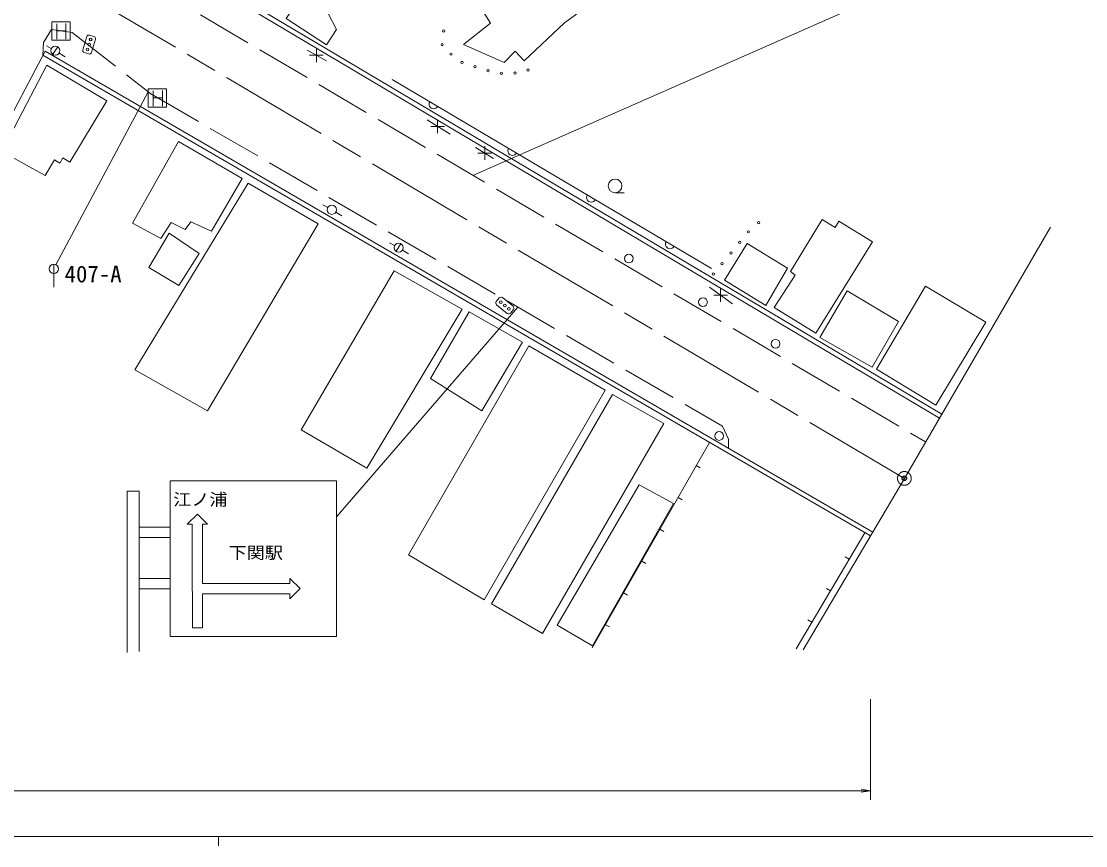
# Model space of a CAD drawing. Units: millimetres, scale not verified. Extents: x 40000 to 680000, y 20000 to 380000.
# Drawn here: x 246448 to 362709, y 204000 to 294037 of the extents above; entities that cross this region are included whole.
import ezdxf
from ezdxf.enums import TextEntityAlignment as Align

# ---------------------------------------------------------------- set-up
doc = ezdxf.new("R2010")
doc.units = ezdxf.units.MM
doc.header["$LTSCALE"] = 1000
doc.header["$PDMODE"] = 32
doc.header["$PDSIZE"] = 500
doc.linetypes.add('CHAIN', pattern=[18.5, 12, -1.5, 3.5, -1.5])
doc.linetypes.add('DASHED', pattern=[7.5, 6, -1.5])
for name, color, linetype, lineweight in [('M-BMK', 2, 'CHAIN', 13), ('M-BMK-OTRS', 5, 'Continuous', 13), ('M-STR-HTXT', 7, 'Continuous', 13), ('M-STR-STRC', 7, 'Continuous', 13), ('M-TTL-BAND', 7, 'Continuous', 13), ('M-WORK', 1, 'Continuous', 13)]:
    doc.layers.add(name, color=color, linetype=linetype, lineweight=lineweight)
doc.layers.add('M-OTRS', color=6, linetype='Continuous')
doc.styles.add('ＭＳ ゴシック', font='')
doc.styles.get('ＭＳ ゴシック').set_extended_font_data('MS Gothic')

# ---------------------------------------------------------------- blocks, each defined once
blk = doc.blocks.new('plus')
at = {"color": 0, "linetype": 'Continuous', "lineweight": -2}
for p, q in [((-1.25, 0), (1.25, 0)), ((0, -1.25), (0, 1.25))]:
    blk.add_line(p, q, dxfattribs=at)
blk = doc.blocks.new('open_arrow')
at = {"color": 0, "linetype": 'Continuous', "lineweight": -2}
blk.add_lwpolyline([(7.5, 1.25), (0, 0), (7.5, -1.25)], dxfattribs=at)

msp = doc.modelspace()

# ---------------------------------------------------------------- linework, layer by layer
at = {"layer": 'M-BMK'}
msp.add_line((342902, 244119), (241539, 304044), dxfattribs=at)
msp.add_circle((342902, 244119), 750, dxfattribs=at)
at = {"layer": 'M-BMK-OTRS'}
for q in [(358877, 271557), (331858, 225381)]:
    msp.add_line((342902, 244119), q, dxfattribs=at)
at = {"layer": 'M-OTRS'}
msp.add_point((342902, 244119), dxfattribs=at)
at = {"layer": 'M-STR-HTXT'}
for p, q in [((339196, 220000), (339196, 209000)), ((62794, 210000), (339196, 210000))]:
    msp.add_line(p, q, dxfattribs=at)
at = {"layer": 'M-STR-STRC'}
for p, q in [((338500, 296000), (295785, 277213)), ((251799, 293983), (249799, 293983)), ((249799, 293983), (249799, 291983)), ((250339, 292068), (250339, 293767)), ((250339, 292983), (251330, 292983)), ((251330, 293778), (251330, 292073)), ((251799, 291983), (251799, 293983)), ((249799, 291983), (251799, 291983)), ((260323, 286331), (250203, 267457)), ((262323, 286673), (260323, 286673)), ((260323, 286673), (260323, 284673)), ((260863, 284757), (260863, 286457)), ((261854, 286468), (261854, 284763)), ((262323, 284673), (262323, 286673)), ((260863, 285673), (261854, 285673)), ((260323, 284673), (262323, 284673)), ((250000, 265000), (250000, 267500)), ((280894, 239933), (300699, 262798)), ((262701, 226833), (262701, 243863)), ((262701, 243863), (280894, 243863)), ((280894, 226833), (280894, 243863)), ((257997, 242708), (259341, 242708)), ((257997, 242708), (257997, 225119)), ((259341, 242708), (259341, 225199)), ((265685, 240220), (264565, 239100)), ((266805, 239100), (265685, 240220)), ((259341, 238788), (262701, 238788)), ((264565, 239100), (265125, 239100)), ((265125, 239100), (265124, 235783)), ((266245, 239100), (266245, 235584)), ((266245, 239100), (266805, 239100)), ((262701, 237668), (259341, 237668)), ((265134, 227800), (265124, 235783)), ((266245, 232638), (266245, 235584)), ((259341, 233188), (262701, 233188)), ((266245, 232638), (268576, 232638)), ((275774, 232638), (268576, 232638)), ((276894, 232078), (275774, 233198)), ((275774, 233198), (275774, 232638)), ((262701, 232068), (259341, 232068)), ((266245, 227802), (266245, 231518)), ((266245, 231518), (269218, 231518)), ((275774, 231518), (269218, 231518)), ((275774, 230958), (276894, 232078)), ((275774, 231518), (275774, 230958)), ((262701, 226833), (280894, 226833)), ((265134, 227800), (266245, 227802))]:
    msp.add_line(p, q, dxfattribs=at)
msp.add_circle((250000, 267000), 500, dxfattribs=at)
at = {"layer": 'M-TTL-BAND'}
for p, q in [((40000, 205000), (579000, 205000)), ((268000, 205000), (268000, 204000))]:
    msp.add_line(p, q, dxfattribs=at)
at = {"layer": 'M-WORK'}
for p, q in [((297706, 293831), (293461, 300632)), ((314875, 300562), (305798, 293854)), ((266525, 298336), (346735, 250702)), ((266815, 298745), (346987, 251134)), ((294751, 291485), (297706, 293831)), ((305798, 293854), (301365, 289726)), ((253596, 292361), (253164, 290925)), ((254387, 292384), (253908, 292528)), ((254121, 290636), (254554, 292072)), ((241769, 276987), (249043, 290773)), ((249043, 290773), (339450, 238261)), ((249724, 291063), (249187, 291374)), ((249871, 290427), (250423, 291260)), ((277658, 290893), (279771, 289725)), ((299207, 289539), (294751, 291485)), ((300380, 290782), (299207, 289539)), ((301365, 289726), (300380, 290782)), ((248809, 290331), (339196, 237831)), ((250588, 290562), (251251, 290158)), ((253331, 290613), (253810, 290469)), ((249231, 289242), (244322, 279829)), ((255799, 285364), (249231, 289242)), ((286959, 287663), (321835, 267023)), ((251765, 278641), (255799, 285364)), ((290783, 283261), (293299, 281695)), ((258590, 272003), (263609, 280893)), ((263609, 280893), (270575, 276882)), ((296057, 280271), (298035, 279057)), ((244322, 279829), (249044, 277210)), ((250654, 278531), (250998, 279110)), ((250998, 279110), (251765, 278641)), ((249044, 277210), (250060, 278907)), ((250060, 278907), (250654, 278531)), ((270575, 276882), (267221, 271112)), ((311307, 275309), (312307, 275309)), ((279925, 273686), (279388, 273996)), ((262835, 272074), (261686, 270315)), ((264336, 271300), (262835, 272074)), ((264969, 272144), (264336, 271300)), ((267221, 271112), (264969, 272144)), ((280790, 273185), (281452, 272780)), ((330456, 266703), (333928, 272379)), ((333928, 272379), (335335, 271511)), ((335335, 271511), (335734, 272215)), ((335734, 272215), (339416, 269939)), ((261686, 270315), (258590, 272003)), ((287219, 269542), (286683, 269853)), ((287367, 268906), (287919, 269739)), ((339416, 269939), (333247, 259971)), ((288084, 269041), (288747, 268637)), ((328697, 262762), (330972, 266304)), ((330972, 266304), (330456, 266703)), ((321634, 265009), (324135, 263189)), ((298642, 263821), (298326, 263433)), ((298362, 263081), (299525, 262134)), ((300156, 262909), (298993, 263857)), ((333247, 259971), (328697, 262762)), ((299876, 262170), (300192, 262558)), ((297795, 230406), (311024, 253274)), ((311024, 253274), (316641, 250111)), ((316641, 250111), (303363, 227185)), ((308812, 225601), (321618, 248041)), ((320172, 245506), (320606, 245258)), ((318189, 242032), (318623, 241784)), ((316206, 238558), (316641, 238310)), ((338595, 238180), (331086, 225518)), ((314224, 235084), (314658, 234836)), ((336880, 235290), (336450, 235545)), ((312241, 231610), (312676, 231362)), ((334840, 231849), (334410, 232104)), ((303363, 227185), (297795, 230406)), ((310259, 228136), (310693, 227888)), ((332800, 228408), (332370, 228664))]:
    msp.add_line(p, q, dxfattribs=at)
at = {"layer": 'M-WORK', "linetype": 'DASHED'}
for p, q in [((266037, 294735), (345219, 248098)), ((248892, 291725), (249752, 293132)), ((249752, 293132), (252019, 292819)), ((252019, 292819), (260604, 286112)), ((248809, 290331), (248892, 291725)), ((260604, 286112), (323027, 249814)), ((323027, 249814), (323684, 248386)), ((323684, 248386), (323691, 247415))]:
    msp.add_line(p, q, dxfattribs=at)
at = {"layer": 'M-WORK'}
for points in [[(275385, 294342), (279771, 291457), (280879, 293142), (278151, 298408)], [(258858, 255973), (271242, 276343), (278888, 271933), (266800, 251504)], [(260371, 267161), (262587, 270890), (265873, 268685), (263669, 265200)], [(323249, 265751), (327775, 262983), (330126, 267086), (325714, 269783)], [(277012, 249429), (287179, 266774), (294603, 262590), (284172, 245232)], [(339873, 256056), (346351, 252100), (351808, 261164), (345199, 265115)], [(333661, 259521), (339383, 256258), (342278, 261268), (336640, 264602)], [(291155, 255023), (295359, 262300), (301208, 259002), (296747, 251503)], [(288734, 235785), (301886, 258597), (310222, 253753), (297019, 230857)], [(308830, 225839), (304966, 228100), (313922, 243424), (317696, 241372)]]:
    msp.add_lwpolyline(points, close=True, dxfattribs=at)
for centre, radius in [((292594, 292985), 125), ((254025, 292049), 150), ((250166, 290831), 500), ((253693, 290948), 150), ((253859, 291499), 150), ((292420, 291495), 125), ((293392, 290448), 125), ((294572, 289550), 125), ((296000, 289091), 125), ((297428, 288632), 125), ((298886, 288367), 125), ((300386, 288385), 125), ((301796, 288715), 125), ((311307, 276059), 750), ((280368, 273453), 500), ((326978, 272052), 125), ((325870, 271041), 125), ((287662, 269310), 500), ((324909, 269889), 125), ((312806, 268118), 476), ((323951, 268735), 125), ((322993, 267581), 125), ((322035, 266426), 125), ((298813, 263359), 150), ((299259, 262995), 150), ((299705, 262632), 150), ((320906, 263354), 476), ((328837, 258822), 476), ((322675, 248748), 476)]:
    msp.add_circle(centre, radius, dxfattribs=at)
for centre, radius, start, end in [((253836, 292289), 250, 73.23228, 163.23228), ((254315, 292145), 250, 343.23228, 73.23228), ((253403, 290853), 250, 163.23228, 253.23228), ((253882, 290708), 250, 253.23228, 343.23228), ((291488, 284982), 500, 149.38314, 329.38314), ((300094, 279889), 500, 149.38314, 329.38314), ((308700, 274796), 500, 149.38314, 329.38314), ((317306, 269703), 500, 149.38314, 329.38314), ((298520, 263275), 250, 140.8288, 230.8288), ((298836, 263663), 250, 50.8288, 140.8288), ((299998, 262715), 250, 320.8288, 50.8288), ((299683, 262328), 250, 230.8288, 320.8288)]:
    msp.add_arc(centre, radius, start, end, dxfattribs=at)

# ---------------------------------------------------------------- block references
at = {"layer": 'M-STR-HTXT', "xscale": 133, "yscale": 133, "rotation": 180}
msp.add_blockref('open_arrow', (339196, 210000), dxfattribs=at)
at = {"layer": 'M-WORK', "xscale": 600, "yscale": 600}
for p in [(278681, 290328), (291916, 282556), (297068, 279650), (322834, 264136)]:
    msp.add_blockref('plus', p, dxfattribs=at)

# ---------------------------------------------------------------- texts
at = {"layer": 'M-STR-STRC', "style": 'ＭＳ ゴシック'}
msp.add_text('407-A', height=1833, dxfattribs=at).set_placement((251174, 264969), align=Align.BOTTOM_LEFT)
at = {"layer": 'M-STR-STRC', "style": 'ＭＳ ゴシック', "width": 1.1}
for s, p in [('江ノ浦', (266013, 240755)), ('下関駅', (272064, 234939))]:
    msp.add_text(s, height=1320, dxfattribs=at).set_placement(p, align=Align.BOTTOM_CENTER)

doc.saveas('drawing.dxf')
